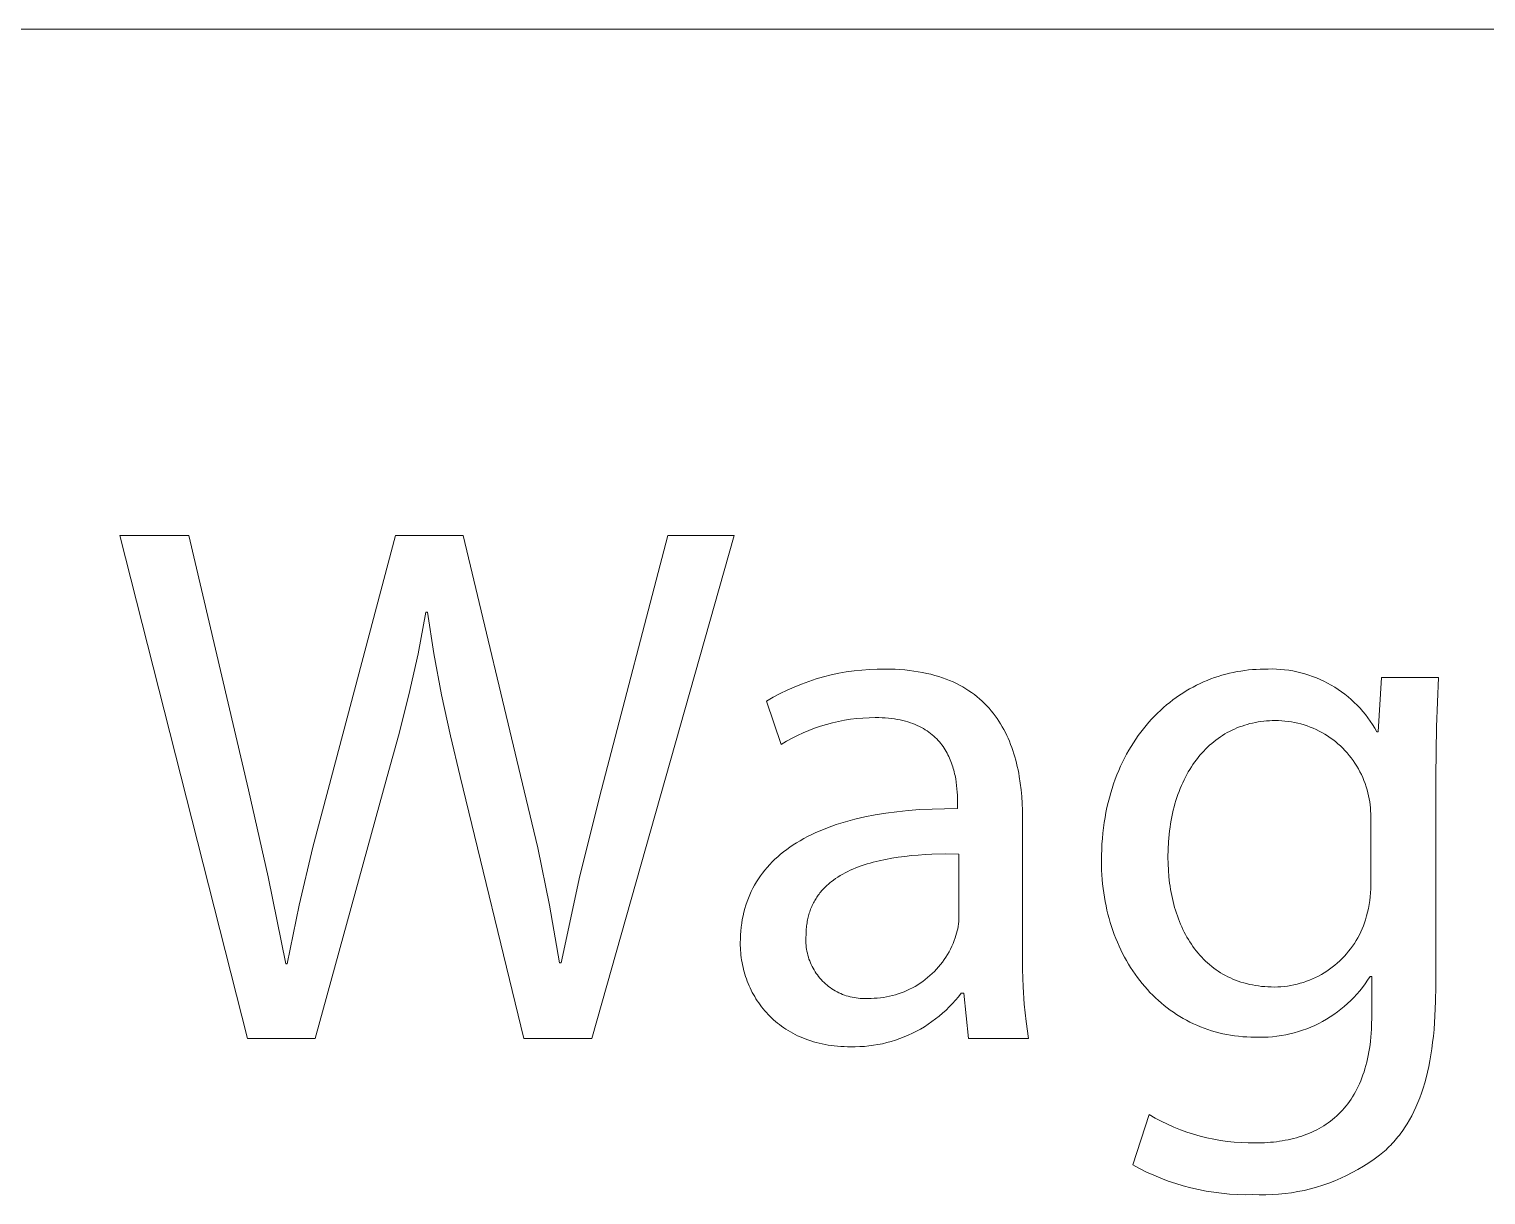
# Model space of a CAD drawing. Header units: millimetres. Extents: x 1287 to 5317, y -239 to 2577.
# Drawn here: x 4981.6 to 5060.4, y 35.8 to 98.8 of the extents above; entities that cross this region are included whole.
import ezdxf

# ---------------------------------------------------------------- set-up
doc = ezdxf.new("R2010")
doc.units = ezdxf.units.MM
doc.header["$MEASUREMENT"] = 0
doc.layers.add('Domyślny', color=7, linetype='Continuous', true_color=0x000000)

msp = doc.modelspace()

# ---------------------------------------------------------------- linework, layer by layer
at = {"layer": 'Domyślny', "color": 18, "lineweight": 15, "true_color": 0x000000}
for p, q in [((4961.241, 98.791), (5313.209, 98.791)), ((4993.429, 44.231), (4986.531, 71.421)), ((4986.531, 71.421), (4990.262, 71.421)), ((4990.262, 71.421), (4993.483, 57.678)), ((4997.791, 57.705), (5001.428, 71.421)), ((5001.428, 71.421), (5005.092, 71.421)), ((5005.092, 71.421), (5008.393, 57.625)), ((5019.747, 71.421), (5012.043, 44.231)), ((5012.567, 57.705), (5016.15, 71.421)), ((5016.15, 71.421), (5019.747, 71.421)), ((5003.078, 67.274), (5002.649, 65.034)), ((5003.159, 67.274), (5003.078, 67.274)), ((5003.51, 65.039), (5003.159, 67.274)), ((5002.649, 65.034), (5002.154, 62.808)), ((5003.922, 62.814), (5003.51, 65.039)), ((5024.575, 63.785), (5024.982, 63.888)), ((5024.982, 63.888), (5025.393, 63.976)), ((5025.393, 63.976), (5025.806, 64.05)), ((5025.806, 64.05), (5026.222, 64.11)), ((5026.222, 64.11), (5026.639, 64.155)), ((5026.639, 64.155), (5027.058, 64.186)), ((5027.058, 64.186), (5027.477, 64.202)), ((5027.477, 64.202), (5027.897, 64.203)), ((5027.897, 64.203), (5028.174, 64.201)), ((5028.174, 64.201), (5028.444, 64.192)), ((5028.444, 64.192), (5028.708, 64.177)), ((5028.708, 64.177), (5028.965, 64.157)), ((5028.965, 64.157), (5029.216, 64.131)), ((5029.216, 64.131), (5029.46, 64.1)), ((5029.46, 64.1), (5029.699, 64.063)), ((5029.699, 64.063), (5029.931, 64.021)), ((5029.931, 64.021), (5030.158, 63.974)), ((5030.158, 63.974), (5030.378, 63.922)), ((5030.378, 63.922), (5030.592, 63.864)), ((5030.592, 63.864), (5030.801, 63.802)), ((5030.801, 63.802), (5031.004, 63.735)), ((5045.716, 63.743), (5045.916, 63.81)), ((5045.916, 63.81), (5046.117, 63.872)), ((5046.117, 63.872), (5046.319, 63.929)), ((5046.319, 63.929), (5046.523, 63.98)), ((5046.523, 63.98), (5046.727, 64.026)), ((5046.727, 64.026), (5046.933, 64.066)), ((5046.933, 64.066), (5047.139, 64.101)), ((5047.139, 64.101), (5047.346, 64.131)), ((5047.346, 64.131), (5047.554, 64.156)), ((5047.554, 64.156), (5047.763, 64.175)), ((5047.763, 64.175), (5047.972, 64.189)), ((5047.972, 64.189), (5048.182, 64.197)), ((5048.182, 64.197), (5048.392, 64.199)), ((5048.392, 64.199), (5048.614, 64.209)), ((5048.614, 64.209), (5048.837, 64.21)), ((5048.837, 64.21), (5049.06, 64.204)), ((5049.06, 64.204), (5049.282, 64.191)), ((5049.282, 64.191), (5049.504, 64.169)), ((5049.504, 64.169), (5049.725, 64.141)), ((5049.725, 64.141), (5049.945, 64.104)), ((5049.945, 64.104), (5050.163, 64.06)), ((5050.163, 64.06), (5050.38, 64.009)), ((5050.38, 64.009), (5050.595, 63.95)), ((5050.595, 63.95), (5050.808, 63.884)), ((5050.808, 63.884), (5051.019, 63.811)), ((5051.019, 63.811), (5051.226, 63.73)), ((5022.229, 62.88), (5022.606, 63.064)), ((5022.606, 63.064), (5022.99, 63.236)), ((5022.99, 63.236), (5023.379, 63.394)), ((5023.379, 63.394), (5023.773, 63.538)), ((5023.773, 63.538), (5024.172, 63.669)), ((5024.172, 63.669), (5024.575, 63.785)), ((5031.004, 63.735), (5031.201, 63.664)), ((5031.201, 63.664), (5031.392, 63.587)), ((5031.392, 63.587), (5031.578, 63.507)), ((5031.578, 63.507), (5031.759, 63.421)), ((5031.759, 63.421), (5031.934, 63.332)), ((5031.934, 63.332), (5032.104, 63.238)), ((5032.104, 63.238), (5032.268, 63.14)), ((5032.268, 63.14), (5032.427, 63.038)), ((5032.427, 63.038), (5032.581, 62.933)), ((5043.999, 62.908), (5044.182, 63.021)), ((5044.182, 63.021), (5044.367, 63.129)), ((5044.367, 63.129), (5044.554, 63.232)), ((5044.554, 63.232), (5044.743, 63.33)), ((5044.743, 63.33), (5044.934, 63.423)), ((5044.934, 63.423), (5045.127, 63.511)), ((5045.127, 63.511), (5045.322, 63.594)), ((5045.322, 63.594), (5045.518, 63.671)), ((5045.518, 63.671), (5045.716, 63.743)), ((5051.226, 63.73), (5051.431, 63.642)), ((5051.431, 63.642), (5051.633, 63.548)), ((5051.633, 63.548), (5051.831, 63.447)), ((5051.831, 63.447), (5052.026, 63.338)), ((5052.026, 63.338), (5052.217, 63.224)), ((5052.217, 63.224), (5052.404, 63.102)), ((5052.404, 63.102), (5052.587, 62.975)), ((5054.565, 60.817), (5054.74, 63.757)), ((5054.74, 63.757), (5057.826, 63.757)), ((5057.826, 63.757), (5057.717, 61.08)), ((5002.154, 62.808), (5001.595, 60.597)), ((5004.396, 60.602), (5003.922, 62.814)), ((5021.496, 62.472), (5021.859, 62.682)), ((5022.287, 60.137), (5021.496, 62.472)), ((5021.859, 62.682), (5022.229, 62.88)), ((5032.581, 62.933), (5032.73, 62.823)), ((5032.73, 62.823), (5032.874, 62.709)), ((5032.874, 62.709), (5033.013, 62.592)), ((5033.013, 62.592), (5033.147, 62.472)), ((5033.147, 62.472), (5033.277, 62.348)), ((5033.277, 62.348), (5033.401, 62.22)), ((5042.955, 62.122), (5043.122, 62.266)), ((5043.122, 62.266), (5043.292, 62.404)), ((5043.292, 62.404), (5043.465, 62.537)), ((5043.465, 62.537), (5043.641, 62.666)), ((5043.641, 62.666), (5043.818, 62.789)), ((5043.818, 62.789), (5043.999, 62.908)), ((5052.587, 62.975), (5052.765, 62.841)), ((5052.765, 62.841), (5052.939, 62.701)), ((5052.939, 62.701), (5053.107, 62.556)), ((5053.107, 62.556), (5053.271, 62.404)), ((5053.271, 62.404), (5053.429, 62.247)), ((5053.429, 62.247), (5053.582, 62.085)), ((5026.039, 61.49), (5025.709, 61.437)), ((5026.372, 61.531), (5026.039, 61.49)), ((5026.705, 61.561), (5026.372, 61.531)), ((5027.039, 61.579), (5026.705, 61.561)), ((5027.374, 61.586), (5027.039, 61.579)), ((5027.559, 61.584), (5027.374, 61.586)), ((5027.738, 61.578), (5027.559, 61.584)), ((5027.913, 61.568), (5027.738, 61.578)), ((5028.083, 61.553), (5027.913, 61.568)), ((5028.247, 61.535), (5028.083, 61.553)), ((5028.407, 61.513), (5028.247, 61.535)), ((5028.562, 61.487), (5028.407, 61.513)), ((5028.713, 61.458), (5028.562, 61.487)), ((5028.859, 61.425), (5028.713, 61.458)), ((5033.401, 62.22), (5033.521, 62.09)), ((5033.521, 62.09), (5033.637, 61.956)), ((5033.637, 61.956), (5033.748, 61.819)), ((5033.748, 61.819), (5033.854, 61.679)), ((5033.854, 61.679), (5033.956, 61.536)), ((5033.956, 61.536), (5034.054, 61.39)), ((5042.164, 61.333), (5042.316, 61.5)), ((5042.316, 61.5), (5042.471, 61.663)), ((5042.471, 61.663), (5042.629, 61.821)), ((5042.629, 61.821), (5042.79, 61.974)), ((5042.79, 61.974), (5042.955, 62.122)), ((5053.582, 62.085), (5053.729, 61.918)), ((5053.729, 61.918), (5053.871, 61.746)), ((5053.871, 61.746), (5054.006, 61.569)), ((5054.006, 61.569), (5054.135, 61.387)), ((5023.472, 60.758), (5023.168, 60.618)), ((5023.781, 60.887), (5023.472, 60.758)), ((5024.094, 61.006), (5023.781, 60.887)), ((5024.411, 61.114), (5024.094, 61.006)), ((5024.731, 61.212), (5024.411, 61.114)), ((5025.054, 61.298), (5024.731, 61.212)), ((5025.38, 61.373), (5025.054, 61.298)), ((5025.709, 61.437), (5025.38, 61.373)), ((5029, 61.389), (5028.859, 61.425)), ((5029.137, 61.35), (5029, 61.389)), ((5029.269, 61.307), (5029.137, 61.35)), ((5029.397, 61.261), (5029.269, 61.307)), ((5029.52, 61.213), (5029.397, 61.261)), ((5029.64, 61.161), (5029.52, 61.213)), ((5029.755, 61.106), (5029.64, 61.161)), ((5029.866, 61.049), (5029.755, 61.106)), ((5029.973, 60.989), (5029.866, 61.049)), ((5030.077, 60.927), (5029.973, 60.989)), ((5030.176, 60.862), (5030.077, 60.927)), ((5030.272, 60.795), (5030.176, 60.862)), ((5030.364, 60.726), (5030.272, 60.795)), ((5030.452, 60.654), (5030.364, 60.726)), ((5030.537, 60.581), (5030.452, 60.654)), ((5034.054, 61.39), (5034.148, 61.242)), ((5034.148, 61.242), (5034.237, 61.091)), ((5034.237, 61.091), (5034.322, 60.938)), ((5034.322, 60.938), (5034.404, 60.782)), ((5034.404, 60.782), (5034.481, 60.624)), ((5041.591, 60.614), (5041.729, 60.801)), ((5041.729, 60.801), (5041.87, 60.983)), ((5041.87, 60.983), (5042.015, 61.16)), ((5042.015, 61.16), (5042.164, 61.333)), ((5046.277, 60.697), (5046.152, 60.62)), ((5046.404, 60.77), (5046.277, 60.697)), ((5046.532, 60.839), (5046.404, 60.77)), ((5046.663, 60.904), (5046.532, 60.839)), ((5046.796, 60.966), (5046.663, 60.904)), ((5046.93, 61.024), (5046.796, 60.966)), ((5047.066, 61.078), (5046.93, 61.024)), ((5047.205, 61.128), (5047.066, 61.078)), ((5047.345, 61.174), (5047.205, 61.128)), ((5047.487, 61.217), (5047.345, 61.174)), ((5047.63, 61.255), (5047.487, 61.217)), ((5047.776, 61.29), (5047.63, 61.255)), ((5047.922, 61.32), (5047.776, 61.29)), ((5048.071, 61.347), (5047.922, 61.32)), ((5048.221, 61.37), (5048.071, 61.347)), ((5048.373, 61.388), (5048.221, 61.37)), ((5048.527, 61.403), (5048.373, 61.388)), ((5048.681, 61.413), (5048.527, 61.403)), ((5048.838, 61.419), (5048.681, 61.413)), ((5048.996, 61.421), (5048.838, 61.419)), ((5049.172, 61.42), (5048.996, 61.421)), ((5049.347, 61.412), (5049.172, 61.42)), ((5049.523, 61.398), (5049.347, 61.412)), ((5049.698, 61.379), (5049.523, 61.398)), ((5049.872, 61.353), (5049.698, 61.379)), ((5050.045, 61.321), (5049.872, 61.353)), ((5050.216, 61.283), (5050.045, 61.321)), ((5050.387, 61.24), (5050.216, 61.283)), ((5050.556, 61.19), (5050.387, 61.24)), ((5050.723, 61.135), (5050.556, 61.19)), ((5050.888, 61.074), (5050.723, 61.135)), ((5051.051, 61.008), (5050.888, 61.074)), ((5051.211, 60.936), (5051.051, 61.008)), ((5051.369, 60.858), (5051.211, 60.936)), ((5051.524, 60.775), (5051.369, 60.858)), ((5051.676, 60.687), (5051.524, 60.775)), ((5051.825, 60.593), (5051.676, 60.687)), ((5054.135, 61.387), (5054.258, 61.201)), ((5054.258, 61.201), (5054.375, 61.011)), ((5054.375, 61.011), (5054.485, 60.817)), ((5054.485, 60.817), (5054.565, 60.817)), ((5057.717, 61.08), (5057.679, 58.402)), ((5001.595, 60.597), (5000.971, 58.403)), ((5004.93, 58.403), (5004.396, 60.602)), ((5022.575, 60.307), (5022.287, 60.137)), ((5022.869, 60.468), (5022.575, 60.307)), ((5023.168, 60.618), (5022.869, 60.468)), ((5030.618, 60.505), (5030.537, 60.581)), ((5030.696, 60.428), (5030.618, 60.505)), ((5030.77, 60.349), (5030.696, 60.428)), ((5030.841, 60.268), (5030.77, 60.349)), ((5030.909, 60.186), (5030.841, 60.268)), ((5030.974, 60.102), (5030.909, 60.186)), ((5031.036, 60.017), (5030.974, 60.102)), ((5031.095, 59.931), (5031.036, 60.017)), ((5031.15, 59.843), (5031.095, 59.931)), ((5034.481, 60.624), (5034.554, 60.464)), ((5034.554, 60.464), (5034.624, 60.301)), ((5034.624, 60.301), (5034.69, 60.137)), ((5034.69, 60.137), (5034.752, 59.971)), ((5034.752, 59.971), (5034.811, 59.802)), ((5041.079, 59.819), (5041.201, 60.025)), ((5041.201, 60.025), (5041.327, 60.226)), ((5041.327, 60.226), (5041.457, 60.422)), ((5041.457, 60.422), (5041.591, 60.614)), ((5045.233, 59.88), (5045.128, 59.772)), ((5045.34, 59.985), (5045.233, 59.88)), ((5045.449, 60.086), (5045.34, 59.985)), ((5045.561, 60.184), (5045.449, 60.086)), ((5045.675, 60.278), (5045.561, 60.184)), ((5045.791, 60.369), (5045.675, 60.278)), ((5045.909, 60.457), (5045.791, 60.369)), ((5046.03, 60.54), (5045.909, 60.457)), ((5046.152, 60.62), (5046.03, 60.54)), ((5051.971, 60.495), (5051.825, 60.593)), ((5052.113, 60.391), (5051.971, 60.495)), ((5052.252, 60.283), (5052.113, 60.391)), ((5052.387, 60.17), (5052.252, 60.283)), ((5052.518, 60.052), (5052.387, 60.17)), ((5052.644, 59.93), (5052.518, 60.052)), ((5052.767, 59.804), (5052.644, 59.93)), ((5031.203, 59.755), (5031.15, 59.843)), ((5031.253, 59.665), (5031.203, 59.755)), ((5031.301, 59.574), (5031.253, 59.665)), ((5031.346, 59.483), (5031.301, 59.574)), ((5031.388, 59.391), (5031.346, 59.483)), ((5031.428, 59.299), (5031.388, 59.391)), ((5031.465, 59.206), (5031.428, 59.299)), ((5031.5, 59.112), (5031.465, 59.206)), ((5031.532, 59.019), (5031.5, 59.112)), ((5034.811, 59.802), (5034.866, 59.633)), ((5034.866, 59.633), (5034.917, 59.461)), ((5034.917, 59.461), (5034.965, 59.288)), ((5034.965, 59.288), (5035.01, 59.114)), ((5035.01, 59.114), (5035.052, 58.938)), ((5040.632, 58.949), (5040.737, 59.174)), ((5040.737, 59.174), (5040.847, 59.393)), ((5040.847, 59.393), (5040.96, 59.608)), ((5040.96, 59.608), (5041.079, 59.819)), ((5044.641, 59.18), (5044.551, 59.052)), ((5044.734, 59.305), (5044.641, 59.18)), ((5044.829, 59.427), (5044.734, 59.305)), ((5044.926, 59.545), (5044.829, 59.427)), ((5045.026, 59.66), (5044.926, 59.545)), ((5045.128, 59.772), (5045.026, 59.66)), ((5052.885, 59.674), (5052.767, 59.804)), ((5052.998, 59.539), (5052.885, 59.674)), ((5053.107, 59.401), (5052.998, 59.539)), ((5053.211, 59.259), (5053.107, 59.401)), ((5053.31, 59.113), (5053.211, 59.259)), ((5053.404, 58.965), (5053.31, 59.113)), ((5000.971, 58.403), (4997.093, 44.231)), ((5008.366, 44.231), (5004.93, 58.403)), ((5031.563, 58.925), (5031.532, 59.019)), ((5031.591, 58.831), (5031.563, 58.925)), ((5031.617, 58.737), (5031.591, 58.831)), ((5031.642, 58.643), (5031.617, 58.737)), ((5031.664, 58.549), (5031.642, 58.643)), ((5031.684, 58.455), (5031.664, 58.549)), ((5031.72, 58.27), (5031.684, 58.455)), ((5035.052, 58.938), (5035.09, 58.761)), ((5035.09, 58.761), (5035.126, 58.582)), ((5035.126, 58.582), (5035.158, 58.403)), ((5035.158, 58.403), (5035.213, 58.042)), ((5040.344, 58.249), (5040.436, 58.487)), ((5040.436, 58.487), (5040.532, 58.72)), ((5040.532, 58.72), (5040.632, 58.949)), ((5044.141, 58.363), (5044.067, 58.216)), ((5044.217, 58.507), (5044.141, 58.363)), ((5044.297, 58.648), (5044.217, 58.507)), ((5044.379, 58.786), (5044.297, 58.648)), ((5044.464, 58.921), (5044.379, 58.786)), ((5044.551, 59.052), (5044.464, 58.921)), ((5053.493, 58.813), (5053.404, 58.965)), ((5053.576, 58.658), (5053.493, 58.813)), ((5053.654, 58.5), (5053.576, 58.658)), ((5053.727, 58.34), (5053.654, 58.5)), ((5053.794, 58.177), (5053.727, 58.34)), ((5057.679, 58.402), (5057.679, 47.061)), ((4993.483, 57.678), (4994.536, 52.984)), ((4996.959, 54.583), (4997.791, 57.705)), ((5008.393, 57.625), (5009.125, 54.545)), ((5011.404, 53.032), (5012.567, 57.705)), ((5031.749, 58.086), (5031.72, 58.27)), ((5031.772, 57.906), (5031.749, 58.086)), ((5031.789, 57.729), (5031.772, 57.906)), ((5031.802, 57.558), (5031.789, 57.729)), ((5031.81, 57.391), (5031.802, 57.558)), ((5035.213, 58.042), (5035.258, 57.677)), ((5035.258, 57.677), (5035.291, 57.311)), ((5040.028, 57.252), (5040.1, 57.508)), ((5040.1, 57.508), (5040.176, 57.759)), ((5040.176, 57.759), (5040.258, 58.006)), ((5040.258, 58.006), (5040.344, 58.249)), ((5043.799, 57.597), (5043.739, 57.435)), ((5043.861, 57.756), (5043.799, 57.597)), ((5043.927, 57.912), (5043.861, 57.756)), ((5043.995, 58.066), (5043.927, 57.912)), ((5044.067, 58.216), (5043.995, 58.066)), ((5053.856, 58.013), (5053.794, 58.177)), ((5053.911, 57.846), (5053.856, 58.013)), ((5053.961, 57.677), (5053.911, 57.846)), ((5054.004, 57.519), (5053.961, 57.677)), ((5054.043, 57.359), (5054.004, 57.519)), ((5031.815, 57.231), (5031.81, 57.391)), ((5031.816, 57.077), (5031.815, 57.231)), ((5031.816, 56.661), (5031.816, 57.077)), ((5035.291, 57.311), (5035.314, 56.943)), ((5035.314, 56.943), (5035.328, 56.574)), ((5039.845, 56.457), (5039.901, 56.726)), ((5039.901, 56.726), (5039.962, 56.991)), ((5039.962, 56.991), (5040.028, 57.252)), ((5043.53, 56.757), (5043.485, 56.58)), ((5043.577, 56.931), (5043.53, 56.757)), ((5043.628, 57.101), (5043.577, 56.931)), ((5043.682, 57.269), (5043.628, 57.101)), ((5043.739, 57.435), (5043.682, 57.269)), ((5054.076, 57.198), (5054.043, 57.359)), ((5054.104, 57.036), (5054.076, 57.198)), ((5054.126, 56.873), (5054.104, 57.036)), ((5054.144, 56.71), (5054.126, 56.873)), ((5025.507, 55.875), (5025.756, 55.95)), ((5025.756, 55.95), (5026.01, 56.021)), ((5026.01, 56.021), (5026.27, 56.088)), ((5026.27, 56.088), (5026.805, 56.212)), ((5026.805, 56.212), (5027.36, 56.321)), ((5027.36, 56.321), (5027.936, 56.415)), ((5027.936, 56.415), (5028.533, 56.494)), ((5028.533, 56.494), (5029.15, 56.558)), ((5029.15, 56.558), (5029.787, 56.607)), ((5029.787, 56.607), (5030.443, 56.64)), ((5030.443, 56.64), (5031.12, 56.658)), ((5031.12, 56.658), (5031.816, 56.661)), ((5035.328, 56.574), (5035.332, 56.205)), ((5035.332, 56.205), (5035.332, 48.917)), ((5039.75, 55.906), (5039.795, 56.184)), ((5039.795, 56.184), (5039.845, 56.457)), ((5043.369, 56.034), (5043.337, 55.846)), ((5043.405, 56.219), (5043.369, 56.034)), ((5043.443, 56.401), (5043.405, 56.219)), ((5043.485, 56.58), (5043.443, 56.401)), ((5054.156, 56.546), (5054.144, 56.71)), ((5054.164, 56.382), (5054.156, 56.546)), ((5054.163, 56.053), (5054.166, 56.217)), ((5054.163, 52.537), (5054.163, 56.053)), ((5054.166, 56.217), (5054.164, 56.382)), ((5023.506, 55.042), (5023.707, 55.148)), ((5023.707, 55.148), (5023.913, 55.252)), ((5023.913, 55.252), (5024.125, 55.352)), ((5024.125, 55.352), (5024.342, 55.448)), ((5024.342, 55.448), (5024.564, 55.54)), ((5024.564, 55.54), (5024.792, 55.629)), ((5024.792, 55.629), (5025.025, 55.715)), ((5025.025, 55.715), (5025.263, 55.797)), ((5025.263, 55.797), (5025.507, 55.875)), ((5039.651, 55.045), (5039.678, 55.336)), ((5039.678, 55.336), (5039.711, 55.623)), ((5039.711, 55.623), (5039.75, 55.906)), ((5043.26, 55.267), (5043.241, 55.069)), ((5043.283, 55.463), (5043.26, 55.267)), ((5043.308, 55.656), (5043.283, 55.463)), ((5043.337, 55.846), (5043.308, 55.656)), ((4996.221, 51.437), (4996.959, 54.583)), ((5009.125, 54.545), (5009.76, 51.444)), ((5022.417, 54.327), (5022.585, 54.455)), ((5022.585, 54.455), (5022.758, 54.579)), ((5022.758, 54.579), (5022.937, 54.7)), ((5022.937, 54.7), (5023.121, 54.817)), ((5023.121, 54.817), (5023.311, 54.931)), ((5023.311, 54.931), (5023.506, 55.042)), ((5039.604, 54.147), (5039.614, 54.451)), ((5039.614, 54.451), (5039.629, 54.75)), ((5039.629, 54.75), (5039.651, 55.045)), ((5043.205, 54.459), (5043.198, 54.04)), ((5043.226, 54.868), (5043.205, 54.459)), ((5043.241, 55.069), (5043.226, 54.868)), ((5021.53, 53.489), (5021.664, 53.637)), ((5021.664, 53.637), (5021.803, 53.782)), ((5021.803, 53.782), (5021.948, 53.924)), ((5021.948, 53.924), (5022.099, 54.062)), ((5022.099, 54.062), (5022.255, 54.196)), ((5022.255, 54.196), (5022.417, 54.327)), ((5026.616, 53.569), (5026.463, 53.513)), ((5026.771, 53.622), (5026.616, 53.569)), ((5026.929, 53.672), (5026.771, 53.622)), ((5027.089, 53.719), (5026.929, 53.672)), ((5027.251, 53.764), (5027.089, 53.719)), ((5027.582, 53.846), (5027.251, 53.764)), ((5027.921, 53.919), (5027.582, 53.846)), ((5028.266, 53.983), (5027.921, 53.919)), ((5028.618, 54.037), (5028.266, 53.983)), ((5028.974, 54.084), (5028.618, 54.037)), ((5029.335, 54.122), (5028.974, 54.084)), ((5029.698, 54.153), (5029.335, 54.122)), ((5030.064, 54.177), (5029.698, 54.153)), ((5030.432, 54.194), (5030.064, 54.177)), ((5031.167, 54.211), (5030.432, 54.194)), ((5031.896, 54.205), (5031.167, 54.211)), ((5031.896, 50.81), (5031.896, 54.205)), ((5039.601, 53.839), (5039.604, 54.147)), ((5039.604, 53.586), (5039.601, 53.839)), ((5039.611, 53.336), (5039.604, 53.586)), ((5043.198, 54.04), (5043.204, 53.682)), ((5043.204, 53.682), (5043.22, 53.329)), ((4994.536, 52.984), (4995.496, 48.271)), ((5010.393, 48.324), (5011.404, 53.032)), ((5020.948, 52.698), (5021.053, 52.863)), ((5021.053, 52.863), (5021.164, 53.024)), ((5021.164, 53.024), (5021.28, 53.183)), ((5021.28, 53.183), (5021.402, 53.338)), ((5021.402, 53.338), (5021.53, 53.489)), ((5025.106, 52.798), (5024.989, 52.709)), ((5025.226, 52.884), (5025.106, 52.798)), ((5025.35, 52.966), (5025.226, 52.884)), ((5025.478, 53.045), (5025.35, 52.966)), ((5025.609, 53.121), (5025.478, 53.045)), ((5025.744, 53.194), (5025.609, 53.121)), ((5025.881, 53.264), (5025.744, 53.194)), ((5026.022, 53.33), (5025.881, 53.264)), ((5026.166, 53.394), (5026.022, 53.33)), ((5026.314, 53.455), (5026.166, 53.394)), ((5026.463, 53.513), (5026.314, 53.455)), ((5039.624, 53.087), (5039.611, 53.336)), ((5039.641, 52.84), (5039.624, 53.087)), ((5039.664, 52.596), (5039.641, 52.84)), ((5043.22, 53.329), (5043.249, 52.98)), ((5043.249, 52.98), (5043.288, 52.636)), ((5020.511, 51.824), (5020.587, 52.006)), ((5020.587, 52.006), (5020.668, 52.184)), ((5020.668, 52.184), (5020.756, 52.358)), ((5020.756, 52.358), (5020.849, 52.53)), ((5020.849, 52.53), (5020.948, 52.698)), ((5024.291, 51.991), (5024.25, 51.933)), ((5024.334, 52.048), (5024.291, 51.991)), ((5024.378, 52.105), (5024.334, 52.048)), ((5024.423, 52.16), (5024.378, 52.105)), ((5024.469, 52.214), (5024.423, 52.16)), ((5024.516, 52.268), (5024.469, 52.214)), ((5024.564, 52.32), (5024.516, 52.268)), ((5024.614, 52.372), (5024.564, 52.32)), ((5024.664, 52.423), (5024.614, 52.372)), ((5024.716, 52.473), (5024.664, 52.423)), ((5024.768, 52.522), (5024.716, 52.473)), ((5024.822, 52.57), (5024.768, 52.522)), ((5024.877, 52.617), (5024.822, 52.57)), ((5024.932, 52.664), (5024.877, 52.617)), ((5024.989, 52.709), (5024.932, 52.664)), ((5039.691, 52.354), (5039.664, 52.596)), ((5039.723, 52.114), (5039.691, 52.354)), ((5039.76, 51.877), (5039.723, 52.114)), ((5043.288, 52.636), (5043.312, 52.467)), ((5043.312, 52.467), (5043.339, 52.299)), ((5043.339, 52.299), (5043.368, 52.132)), ((5043.368, 52.132), (5043.4, 51.967)), ((5054.134, 51.902), (5054.151, 52.113)), ((5054.151, 52.113), (5054.161, 52.325)), ((5054.161, 52.325), (5054.163, 52.537)), ((4995.576, 48.271), (4996.221, 51.437)), ((5009.76, 51.444), (5010.299, 48.324)), ((5020.269, 51.067), (5020.32, 51.261)), ((5020.32, 51.261), (5020.378, 51.452)), ((5020.378, 51.452), (5020.442, 51.64)), ((5020.442, 51.64), (5020.511, 51.824)), ((5023.877, 51.232), (5023.851, 51.162)), ((5023.904, 51.3), (5023.877, 51.232)), ((5023.933, 51.368), (5023.904, 51.3)), ((5023.963, 51.435), (5023.933, 51.368)), ((5023.994, 51.5), (5023.963, 51.435)), ((5024.027, 51.565), (5023.994, 51.5)), ((5024.061, 51.629), (5024.027, 51.565)), ((5024.096, 51.692), (5024.061, 51.629)), ((5024.133, 51.754), (5024.096, 51.692)), ((5024.171, 51.814), (5024.133, 51.754)), ((5024.21, 51.874), (5024.171, 51.814)), ((5024.25, 51.933), (5024.21, 51.874)), ((5039.802, 51.641), (5039.76, 51.877)), ((5039.848, 51.409), (5039.802, 51.641)), ((5039.899, 51.179), (5039.848, 51.409)), ((5043.4, 51.967), (5043.435, 51.804)), ((5043.435, 51.804), (5043.473, 51.642)), ((5043.473, 51.642), (5043.514, 51.482)), ((5043.514, 51.482), (5043.558, 51.324)), ((5043.558, 51.324), (5043.604, 51.168)), ((5053.994, 51.066), (5054.04, 51.273)), ((5054.04, 51.273), (5054.079, 51.482)), ((5054.079, 51.482), (5054.11, 51.691)), ((5054.11, 51.691), (5054.134, 51.902)), ((5020.122, 50.259), (5020.15, 50.466)), ((5020.15, 50.466), (5020.183, 50.669)), ((5020.183, 50.669), (5020.223, 50.87)), ((5020.223, 50.87), (5020.269, 51.067)), ((5023.68, 50.488), (5023.668, 50.408)), ((5023.693, 50.567), (5023.68, 50.488)), ((5023.708, 50.645), (5023.693, 50.567)), ((5023.724, 50.722), (5023.708, 50.645)), ((5023.741, 50.798), (5023.724, 50.722)), ((5023.76, 50.873), (5023.741, 50.798)), ((5023.781, 50.947), (5023.76, 50.873)), ((5023.803, 51.02), (5023.781, 50.947)), ((5023.826, 51.091), (5023.803, 51.02)), ((5023.851, 51.162), (5023.826, 51.091)), ((5031.85, 50.301), (5031.869, 50.428)), ((5031.869, 50.428), (5031.882, 50.555)), ((5031.882, 50.555), (5031.892, 50.682)), ((5031.892, 50.682), (5031.896, 50.81)), ((5039.954, 50.951), (5039.899, 51.179)), ((5040.014, 50.726), (5039.954, 50.951)), ((5040.078, 50.504), (5040.014, 50.726)), ((5040.147, 50.285), (5040.078, 50.504)), ((5043.604, 51.168), (5043.653, 51.014)), ((5043.653, 51.014), (5043.705, 50.861)), ((5043.705, 50.861), (5043.76, 50.711)), ((5043.76, 50.711), (5043.818, 50.563)), ((5043.818, 50.563), (5043.878, 50.417)), ((5043.878, 50.417), (5043.942, 50.274)), ((5053.763, 50.324), (5053.825, 50.49)), ((5053.825, 50.49), (5053.881, 50.658)), ((5053.881, 50.658), (5053.941, 50.861)), ((5053.941, 50.861), (5053.994, 51.066)), ((5020.076, 49.62), (5020.085, 49.836)), ((5020.085, 49.836), (5020.101, 50.049)), ((5020.101, 50.049), (5020.122, 50.259)), ((5023.622, 49.708), (5023.619, 49.6)), ((5023.629, 49.817), (5023.622, 49.708)), ((5023.63, 49.904), (5023.629, 49.817)), ((5023.633, 49.991), (5023.63, 49.904)), ((5023.637, 50.077), (5023.633, 49.991)), ((5023.642, 50.161), (5023.637, 50.077)), ((5023.649, 50.245), (5023.642, 50.161)), ((5023.658, 50.327), (5023.649, 50.245)), ((5023.668, 50.408), (5023.658, 50.327)), ((5031.638, 49.527), (5031.695, 49.682)), ((5031.695, 49.682), (5031.735, 49.804)), ((5031.735, 49.804), (5031.77, 49.927)), ((5031.77, 49.927), (5031.801, 50.051)), ((5031.801, 50.051), (5031.828, 50.175)), ((5031.828, 50.175), (5031.85, 50.301)), ((5040.22, 50.068), (5040.147, 50.285)), ((5040.297, 49.855), (5040.22, 50.068)), ((5040.379, 49.644), (5040.297, 49.855)), ((5040.465, 49.437), (5040.379, 49.644)), ((5043.942, 50.274), (5044.008, 50.132)), ((5044.008, 50.132), (5044.076, 49.993)), ((5044.076, 49.993), (5044.148, 49.857)), ((5044.148, 49.857), (5044.223, 49.723)), ((5044.223, 49.723), (5044.3, 49.591)), ((5053.372, 49.532), (5053.461, 49.685)), ((5053.461, 49.685), (5053.545, 49.841)), ((5053.545, 49.841), (5053.623, 49.999)), ((5053.623, 49.999), (5053.696, 50.161)), ((5053.696, 50.161), (5053.763, 50.324)), ((5020.073, 49.401), (5020.076, 49.62)), ((5020.074, 49.269), (5020.073, 49.401)), ((5020.079, 49.137), (5020.074, 49.269)), ((5020.086, 49.005), (5020.079, 49.137)), ((5020.097, 48.873), (5020.086, 49.005)), ((5020.11, 48.742), (5020.097, 48.873)), ((5023.619, 49.6), (5023.619, 49.491)), ((5023.619, 49.491), (5023.623, 49.383)), ((5023.623, 49.383), (5023.631, 49.274)), ((5023.631, 49.274), (5023.642, 49.166)), ((5023.642, 49.166), (5023.658, 49.059)), ((5023.658, 49.059), (5023.676, 48.952)), ((5023.676, 48.952), (5023.699, 48.846)), ((5023.699, 48.846), (5023.725, 48.74)), ((5031.276, 48.782), (5031.358, 48.926)), ((5031.358, 48.926), (5031.436, 49.073)), ((5031.436, 49.073), (5031.509, 49.222)), ((5031.509, 49.222), (5031.576, 49.373)), ((5031.576, 49.373), (5031.638, 49.527)), ((5035.332, 48.917), (5035.332, 47.977)), ((5040.555, 49.232), (5040.465, 49.437)), ((5040.649, 49.031), (5040.555, 49.232)), ((5040.747, 48.833), (5040.649, 49.031)), ((5044.3, 49.591), (5044.38, 49.462)), ((5044.38, 49.462), (5044.463, 49.336)), ((5044.463, 49.336), (5044.549, 49.212)), ((5044.549, 49.212), (5044.637, 49.091)), ((5044.637, 49.091), (5044.729, 48.973)), ((5044.729, 48.973), (5044.823, 48.858)), ((5044.823, 48.858), (5044.92, 48.746)), ((5052.853, 48.817), (5052.967, 48.953)), ((5052.967, 48.953), (5053.075, 49.092)), ((5053.075, 49.092), (5053.179, 49.235)), ((5053.179, 49.235), (5053.278, 49.382)), ((5053.278, 49.382), (5053.372, 49.532)), ((4995.496, 48.271), (4995.576, 48.271)), ((5010.299, 48.324), (5010.393, 48.324)), ((5020.126, 48.611), (5020.11, 48.742)), ((5020.146, 48.48), (5020.126, 48.611)), ((5020.168, 48.35), (5020.146, 48.48)), ((5020.193, 48.221), (5020.168, 48.35)), ((5020.221, 48.092), (5020.193, 48.221)), ((5020.252, 47.964), (5020.221, 48.092)), ((5023.725, 48.74), (5023.755, 48.636)), ((5023.755, 48.636), (5023.788, 48.533)), ((5023.788, 48.533), (5023.825, 48.431)), ((5023.825, 48.431), (5023.866, 48.33)), ((5023.866, 48.33), (5023.91, 48.23)), ((5023.91, 48.23), (5023.957, 48.133)), ((5023.957, 48.133), (5024.008, 48.037)), ((5030.683, 47.986), (5030.793, 48.11)), ((5030.793, 48.11), (5030.899, 48.238)), ((5030.899, 48.238), (5031, 48.369)), ((5031, 48.369), (5031.097, 48.503)), ((5031.097, 48.503), (5031.189, 48.641)), ((5031.189, 48.641), (5031.276, 48.782)), ((5040.85, 48.638), (5040.747, 48.833)), ((5040.956, 48.447), (5040.85, 48.638)), ((5041.066, 48.259), (5040.956, 48.447)), ((5041.18, 48.075), (5041.066, 48.259)), ((5041.298, 47.894), (5041.18, 48.075)), ((5044.92, 48.746), (5045.02, 48.636)), ((5045.02, 48.636), (5045.122, 48.53)), ((5045.122, 48.53), (5045.228, 48.427)), ((5045.228, 48.427), (5045.336, 48.327)), ((5045.336, 48.327), (5045.447, 48.23)), ((5045.447, 48.23), (5045.561, 48.136)), ((5045.561, 48.136), (5045.677, 48.046)), ((5051.939, 47.985), (5052.081, 48.09)), ((5052.081, 48.09), (5052.22, 48.2)), ((5052.22, 48.2), (5052.355, 48.315)), ((5052.355, 48.315), (5052.486, 48.434)), ((5052.486, 48.434), (5052.613, 48.557)), ((5052.613, 48.557), (5052.735, 48.685)), ((5052.735, 48.685), (5052.853, 48.817)), ((5020.286, 47.836), (5020.252, 47.964)), ((5020.323, 47.71), (5020.286, 47.836)), ((5020.363, 47.584), (5020.323, 47.71)), ((5020.406, 47.459), (5020.363, 47.584)), ((5020.451, 47.335), (5020.406, 47.459)), ((5020.5, 47.212), (5020.451, 47.335)), ((5024.008, 48.037), (5024.061, 47.942)), ((5024.061, 47.942), (5024.118, 47.85)), ((5024.118, 47.85), (5024.179, 47.76)), ((5024.179, 47.76), (5024.242, 47.672)), ((5024.242, 47.672), (5024.308, 47.586)), ((5024.308, 47.586), (5024.378, 47.502)), ((5024.378, 47.502), (5024.45, 47.421)), ((5024.45, 47.421), (5024.524, 47.342)), ((5024.524, 47.342), (5024.602, 47.266)), ((5024.602, 47.266), (5024.682, 47.193)), ((5029.805, 47.231), (5029.941, 47.326)), ((5029.941, 47.326), (5030.074, 47.425)), ((5030.074, 47.425), (5030.203, 47.529)), ((5030.203, 47.529), (5030.329, 47.637)), ((5030.329, 47.637), (5030.451, 47.749)), ((5030.451, 47.749), (5030.569, 47.865)), ((5030.569, 47.865), (5030.683, 47.986)), ((5035.332, 47.977), (5035.365, 47.038)), ((5041.42, 47.717), (5041.298, 47.894)), ((5041.545, 47.544), (5041.42, 47.717)), ((5041.674, 47.374), (5041.545, 47.544)), ((5041.807, 47.208), (5041.674, 47.374)), ((5045.677, 48.046), (5045.797, 47.959)), ((5045.797, 47.959), (5045.919, 47.876)), ((5045.919, 47.876), (5046.044, 47.796)), ((5046.044, 47.796), (5046.172, 47.72)), ((5046.172, 47.72), (5046.303, 47.647)), ((5046.303, 47.647), (5046.436, 47.578)), ((5046.436, 47.578), (5046.573, 47.513)), ((5046.573, 47.513), (5046.712, 47.451)), ((5046.712, 47.451), (5046.854, 47.394)), ((5046.854, 47.394), (5046.999, 47.34)), ((5046.999, 47.34), (5047.146, 47.29)), ((5047.146, 47.29), (5047.297, 47.244)), ((5050.352, 47.221), (5050.522, 47.273)), ((5050.522, 47.273), (5050.689, 47.33)), ((5050.689, 47.33), (5050.854, 47.393)), ((5050.854, 47.393), (5051.018, 47.461)), ((5051.018, 47.461), (5051.178, 47.535)), ((5051.178, 47.535), (5051.336, 47.615)), ((5051.336, 47.615), (5051.492, 47.7)), ((5051.492, 47.7), (5051.644, 47.79)), ((5051.644, 47.79), (5051.793, 47.885)), ((5051.793, 47.885), (5051.939, 47.985)), ((5053.993, 47.386), (5053.857, 47.191)), ((5054.122, 47.585), (5053.993, 47.386)), ((5054.216, 47.585), (5054.122, 47.585)), ((5054.216, 45.411), (5054.216, 47.585)), ((5020.551, 47.09), (5020.5, 47.212)), ((5020.606, 46.97), (5020.551, 47.09)), ((5020.663, 46.851), (5020.606, 46.97)), ((5020.724, 46.733), (5020.663, 46.851)), ((5020.787, 46.616), (5020.724, 46.733)), ((5020.853, 46.501), (5020.787, 46.616)), ((5020.922, 46.387), (5020.853, 46.501)), ((5024.682, 47.193), (5024.765, 47.122)), ((5024.765, 47.122), (5024.849, 47.054)), ((5024.849, 47.054), (5024.937, 46.99)), ((5024.937, 46.99), (5025.026, 46.928)), ((5025.026, 46.928), (5025.117, 46.869)), ((5025.117, 46.869), (5025.211, 46.814)), ((5025.211, 46.814), (5025.306, 46.762)), ((5025.306, 46.762), (5025.403, 46.713)), ((5025.403, 46.713), (5025.502, 46.668)), ((5025.502, 46.668), (5025.602, 46.626)), ((5025.602, 46.626), (5025.703, 46.587)), ((5025.703, 46.587), (5025.806, 46.552)), ((5025.806, 46.552), (5025.91, 46.521)), ((5025.91, 46.521), (5026.015, 46.493)), ((5026.015, 46.493), (5026.121, 46.469)), ((5027.811, 46.46), (5027.974, 46.487)), ((5027.974, 46.487), (5028.137, 46.52)), ((5028.137, 46.52), (5028.298, 46.558)), ((5028.298, 46.558), (5028.458, 46.602)), ((5028.458, 46.602), (5028.616, 46.651)), ((5028.616, 46.651), (5028.773, 46.706)), ((5028.773, 46.706), (5028.928, 46.765)), ((5028.928, 46.765), (5029.08, 46.831)), ((5029.08, 46.831), (5029.23, 46.901)), ((5029.23, 46.901), (5029.378, 46.976)), ((5029.378, 46.976), (5029.523, 47.056)), ((5029.523, 47.056), (5029.665, 47.141)), ((5029.665, 47.141), (5029.805, 47.231)), ((5031.866, 46.496), (5031.708, 46.307)), ((5032.017, 46.69), (5031.866, 46.496)), ((5032.151, 46.69), (5032.017, 46.69)), ((5032.42, 44.234), (5032.151, 46.69)), ((5035.365, 47.038), (5035.429, 46.1)), ((5041.943, 47.046), (5041.807, 47.208)), ((5042.083, 46.888), (5041.943, 47.046)), ((5042.226, 46.734), (5042.083, 46.888)), ((5042.373, 46.585), (5042.226, 46.734)), ((5042.523, 46.439), (5042.373, 46.585)), ((5047.297, 47.244), (5047.45, 47.203)), ((5047.45, 47.203), (5047.606, 47.165)), ((5047.606, 47.165), (5047.765, 47.132)), ((5047.765, 47.132), (5047.926, 47.103)), ((5047.926, 47.103), (5048.091, 47.078)), ((5048.091, 47.078), (5048.258, 47.058)), ((5048.258, 47.058), (5048.428, 47.042)), ((5048.428, 47.042), (5048.601, 47.03)), ((5048.601, 47.03), (5048.777, 47.023)), ((5048.777, 47.023), (5048.955, 47.021)), ((5048.955, 47.021), (5049.132, 47.025)), ((5049.132, 47.025), (5049.309, 47.035)), ((5049.309, 47.035), (5049.485, 47.051)), ((5049.485, 47.051), (5049.661, 47.073)), ((5049.661, 47.073), (5049.835, 47.102)), ((5049.835, 47.102), (5050.009, 47.136)), ((5050.009, 47.136), (5050.181, 47.175)), ((5050.181, 47.175), (5050.352, 47.221)), ((5053.411, 46.636), (5053.25, 46.461)), ((5053.566, 46.816), (5053.411, 46.636)), ((5053.715, 47.001), (5053.566, 46.816)), ((5053.857, 47.191), (5053.715, 47.001)), ((5057.679, 47.061), (5057.668, 46.241)), ((5020.994, 46.275), (5020.922, 46.387)), ((5021.069, 46.164), (5020.994, 46.275)), ((5021.147, 46.056), (5021.069, 46.164)), ((5021.228, 45.948), (5021.147, 46.056)), ((5021.311, 45.843), (5021.228, 45.948)), ((5021.398, 45.74), (5021.311, 45.843)), ((5021.487, 45.638), (5021.398, 45.74)), ((5026.121, 46.469), (5026.227, 46.448)), ((5026.227, 46.448), (5026.335, 46.431)), ((5026.335, 46.431), (5026.442, 46.418)), ((5026.442, 46.418), (5026.551, 46.408)), ((5026.551, 46.408), (5026.659, 46.403)), ((5026.659, 46.403), (5026.768, 46.401)), ((5026.768, 46.401), (5026.876, 46.402)), ((5026.876, 46.402), (5026.985, 46.408)), ((5026.985, 46.408), (5027.15, 46.407)), ((5027.15, 46.407), (5027.316, 46.412)), ((5027.316, 46.412), (5027.481, 46.422)), ((5027.481, 46.422), (5027.646, 46.438)), ((5027.646, 46.438), (5027.811, 46.46)), ((5031.196, 45.775), (5031.014, 45.609)), ((5031.373, 45.946), (5031.196, 45.775)), ((5031.543, 46.124), (5031.373, 45.946)), ((5031.708, 46.307), (5031.543, 46.124)), ((5035.429, 46.1), (5035.526, 45.165)), ((5042.677, 46.297), (5042.523, 46.439)), ((5042.834, 46.16), (5042.677, 46.297)), ((5042.994, 46.027), (5042.834, 46.16)), ((5043.157, 45.899), (5042.994, 46.027)), ((5043.323, 45.775), (5043.157, 45.899)), ((5043.493, 45.656), (5043.323, 45.775)), ((5052.55, 45.821), (5052.361, 45.676)), ((5052.733, 45.972), (5052.55, 45.821)), ((5052.911, 46.129), (5052.733, 45.972)), ((5053.083, 46.292), (5052.911, 46.129)), ((5053.25, 46.461), (5053.083, 46.292)), ((5057.668, 46.241), (5057.636, 45.461)), ((5021.579, 45.539), (5021.487, 45.638)), ((5021.675, 45.441), (5021.579, 45.539)), ((5021.773, 45.346), (5021.675, 45.441)), ((5021.874, 45.253), (5021.773, 45.346)), ((5021.977, 45.162), (5021.874, 45.253)), ((5022.084, 45.074), (5021.977, 45.162)), ((5022.194, 44.988), (5022.084, 45.074)), ((5022.306, 44.904), (5022.194, 44.988)), ((5022.422, 44.823), (5022.306, 44.904)), ((5030.234, 45.01), (5030.026, 44.878)), ((5030.436, 45.15), (5030.234, 45.01)), ((5030.634, 45.297), (5030.436, 45.15)), ((5030.827, 45.45), (5030.634, 45.297)), ((5031.014, 45.609), (5030.827, 45.45)), ((5035.526, 45.165), (5035.654, 44.234)), ((5043.665, 45.541), (5043.493, 45.656)), ((5043.841, 45.431), (5043.665, 45.541)), ((5044.019, 45.325), (5043.841, 45.431)), ((5044.201, 45.225), (5044.019, 45.325)), ((5044.385, 45.129), (5044.201, 45.225)), ((5044.572, 45.038), (5044.385, 45.129)), ((5044.762, 44.953), (5044.572, 45.038)), ((5044.955, 44.872), (5044.762, 44.953)), ((5051.139, 44.95), (5050.922, 44.854)), ((5051.352, 45.053), (5051.139, 44.95)), ((5051.562, 45.164), (5051.352, 45.053)), ((5051.769, 45.282), (5051.562, 45.164)), ((5051.971, 45.407), (5051.769, 45.282)), ((5052.168, 45.538), (5051.971, 45.407)), ((5052.361, 45.676), (5052.168, 45.538)), ((5054.199, 44.738), (5054.208, 44.958)), ((5054.208, 44.958), (5054.216, 45.411)), ((5057.636, 45.461), (5057.583, 44.719)), ((4997.093, 44.231), (4993.429, 44.231)), ((5012.043, 44.231), (5008.366, 44.231)), ((5022.54, 44.744), (5022.422, 44.823)), ((5022.661, 44.668), (5022.54, 44.744)), ((5022.785, 44.595), (5022.661, 44.668)), ((5022.912, 44.524), (5022.785, 44.595)), ((5023.041, 44.457), (5022.912, 44.524)), ((5023.174, 44.392), (5023.041, 44.457)), ((5023.309, 44.33), (5023.174, 44.392)), ((5023.447, 44.271), (5023.309, 44.33)), ((5023.588, 44.215), (5023.447, 44.271)), ((5023.732, 44.163), (5023.588, 44.215)), ((5023.879, 44.113), (5023.732, 44.163)), ((5024.029, 44.067), (5023.879, 44.113)), ((5028.468, 44.153), (5028.233, 44.081)), ((5028.7, 44.234), (5028.468, 44.153)), ((5028.93, 44.322), (5028.7, 44.234)), ((5029.156, 44.419), (5028.93, 44.322)), ((5029.38, 44.522), (5029.156, 44.419)), ((5029.599, 44.633), (5029.38, 44.522)), ((5029.815, 44.752), (5029.599, 44.633)), ((5030.026, 44.878), (5029.815, 44.752)), ((5035.654, 44.234), (5032.42, 44.234)), ((5045.15, 44.796), (5044.955, 44.872)), ((5045.348, 44.726), (5045.15, 44.796)), ((5045.548, 44.661), (5045.348, 44.726)), ((5045.751, 44.601), (5045.548, 44.661)), ((5045.957, 44.547), (5045.751, 44.601)), ((5046.164, 44.498), (5045.957, 44.547)), ((5046.375, 44.454), (5046.164, 44.498)), ((5046.587, 44.416), (5046.375, 44.454)), ((5046.802, 44.384), (5046.587, 44.416)), ((5047.019, 44.358), (5046.802, 44.384)), ((5047.238, 44.337), (5047.019, 44.358)), ((5047.46, 44.322), (5047.238, 44.337)), ((5047.683, 44.313), (5047.46, 44.322)), ((5047.909, 44.31), (5047.683, 44.313)), ((5048.146, 44.304), (5047.909, 44.31)), ((5048.383, 44.306), (5048.146, 44.304)), ((5048.621, 44.316), (5048.383, 44.306)), ((5048.857, 44.334), (5048.621, 44.316)), ((5049.093, 44.36), (5048.857, 44.334)), ((5049.328, 44.394), (5049.093, 44.36)), ((5049.562, 44.437), (5049.328, 44.394)), ((5049.794, 44.487), (5049.562, 44.437)), ((5050.024, 44.545), (5049.794, 44.487)), ((5050.252, 44.61), (5050.024, 44.545)), ((5050.478, 44.684), (5050.252, 44.61)), ((5050.701, 44.765), (5050.478, 44.684)), ((5050.922, 44.854), (5050.701, 44.765)), ((5054.147, 44.104), (5054.168, 44.311)), ((5054.168, 44.311), (5054.185, 44.522)), ((5054.185, 44.522), (5054.199, 44.738)), ((5057.549, 44.363), (5057.509, 44.016)), ((5057.583, 44.719), (5057.549, 44.363)), ((5024.181, 44.024), (5024.029, 44.067)), ((5024.337, 43.985), (5024.181, 44.024)), ((5024.495, 43.949), (5024.337, 43.985)), ((5024.656, 43.916), (5024.495, 43.949)), ((5024.819, 43.887), (5024.656, 43.916)), ((5024.986, 43.862), (5024.819, 43.887)), ((5025.156, 43.841), (5024.986, 43.862)), ((5025.328, 43.823), (5025.156, 43.841)), ((5025.503, 43.809), (5025.328, 43.823)), ((5025.681, 43.799), (5025.503, 43.809)), ((5025.862, 43.793), (5025.681, 43.799)), ((5026.045, 43.791), (5025.862, 43.793)), ((5026.291, 43.79), (5026.045, 43.791)), ((5026.537, 43.798), (5026.291, 43.79)), ((5026.783, 43.813), (5026.537, 43.798)), ((5027.028, 43.837), (5026.783, 43.813)), ((5027.272, 43.87), (5027.028, 43.837)), ((5027.514, 43.91), (5027.272, 43.87)), ((5027.756, 43.959), (5027.514, 43.91)), ((5027.995, 44.016), (5027.756, 43.959)), ((5028.233, 44.081), (5027.995, 44.016)), ((5054.027, 43.32), (5054.063, 43.51)), ((5054.063, 43.51), (5054.094, 43.704)), ((5054.094, 43.704), (5054.123, 43.902)), ((5054.123, 43.902), (5054.147, 44.104)), ((5057.413, 43.349), (5057.357, 43.029)), ((5057.464, 43.678), (5057.413, 43.349)), ((5057.509, 44.016), (5057.464, 43.678)), ((5053.798, 42.433), (5053.851, 42.602)), ((5053.851, 42.602), (5053.9, 42.775)), ((5053.9, 42.775), (5053.946, 42.953)), ((5053.946, 42.953), (5053.988, 43.134)), ((5053.988, 43.134), (5054.027, 43.32)), ((5057.295, 42.718), (5057.228, 42.415)), ((5057.357, 43.029), (5057.295, 42.718)), ((5053.486, 41.647), (5053.555, 41.796)), ((5053.555, 41.796), (5053.62, 41.949)), ((5053.62, 41.949), (5053.683, 42.106)), ((5053.683, 42.106), (5053.742, 42.267)), ((5053.742, 42.267), (5053.798, 42.433)), ((5057.078, 41.836), (5056.994, 41.559)), ((5057.156, 42.122), (5057.078, 41.836)), ((5057.228, 42.415), (5057.156, 42.122)), ((5053.008, 40.833), (5053.095, 40.959)), ((5053.095, 40.959), (5053.179, 41.089)), ((5053.179, 41.089), (5053.261, 41.223)), ((5053.261, 41.223), (5053.339, 41.36)), ((5053.339, 41.36), (5053.414, 41.502)), ((5053.414, 41.502), (5053.486, 41.647)), ((5056.811, 41.029), (5056.711, 40.776)), ((5056.905, 41.29), (5056.811, 41.029)), ((5056.994, 41.559), (5056.905, 41.29)), ((5052.426, 40.155), (5052.53, 40.259)), ((5052.53, 40.259), (5052.631, 40.366)), ((5052.631, 40.366), (5052.73, 40.477)), ((5052.73, 40.477), (5052.825, 40.592)), ((5052.825, 40.592), (5052.918, 40.711)), ((5052.918, 40.711), (5053.008, 40.833)), ((5056.494, 40.293), (5056.378, 40.063)), ((5056.605, 40.531), (5056.494, 40.293)), ((5056.711, 40.776), (5056.605, 40.531)), ((5041.292, 37.412), (5042.178, 40.123)), ((5042.178, 40.123), (5042.504, 39.938)), ((5042.504, 39.938), (5042.837, 39.764)), ((5042.837, 39.764), (5043.175, 39.601)), ((5043.175, 39.601), (5043.519, 39.45)), ((5043.519, 39.45), (5043.867, 39.311)), ((5051.376, 39.379), (5051.503, 39.451)), ((5051.503, 39.451), (5051.627, 39.527)), ((5051.627, 39.527), (5051.748, 39.606)), ((5051.748, 39.606), (5051.868, 39.689)), ((5051.868, 39.689), (5051.985, 39.775)), ((5051.985, 39.775), (5052.099, 39.865)), ((5052.099, 39.865), (5052.211, 39.958)), ((5052.211, 39.958), (5052.32, 40.055)), ((5052.32, 40.055), (5052.426, 40.155)), ((5055.994, 39.417), (5055.925, 39.316)), ((5056.127, 39.626), (5055.994, 39.417)), ((5056.255, 39.841), (5056.127, 39.626)), ((5056.378, 40.063), (5056.255, 39.841)), ((5043.867, 39.311), (5044.221, 39.184)), ((5044.221, 39.184), (5044.578, 39.069)), ((5044.578, 39.069), (5044.939, 38.966)), ((5044.939, 38.966), (5045.303, 38.875)), ((5045.303, 38.875), (5045.67, 38.797)), ((5045.67, 38.797), (5046.039, 38.731)), ((5046.039, 38.731), (5046.411, 38.678)), ((5046.411, 38.678), (5046.784, 38.638)), ((5046.784, 38.638), (5047.158, 38.61)), ((5047.158, 38.61), (5047.533, 38.595)), ((5047.909, 38.593), (5048.247, 38.599)), ((5048.247, 38.599), (5048.413, 38.606)), ((5048.413, 38.606), (5048.579, 38.615)), ((5048.579, 38.615), (5048.742, 38.628)), ((5048.742, 38.628), (5048.905, 38.644)), ((5048.905, 38.644), (5049.065, 38.662)), ((5049.065, 38.662), (5049.224, 38.684)), ((5049.224, 38.684), (5049.381, 38.708)), ((5049.381, 38.708), (5049.536, 38.736)), ((5049.536, 38.736), (5049.69, 38.766)), ((5049.69, 38.766), (5049.841, 38.8)), ((5049.841, 38.8), (5049.991, 38.837)), ((5049.991, 38.837), (5050.139, 38.877)), ((5050.139, 38.877), (5050.285, 38.92)), ((5050.285, 38.92), (5050.428, 38.966)), ((5050.428, 38.966), (5050.57, 39.015)), ((5050.57, 39.015), (5050.71, 39.067)), ((5050.71, 39.067), (5050.848, 39.123)), ((5050.848, 39.123), (5050.983, 39.182)), ((5050.983, 39.182), (5051.116, 39.244)), ((5051.116, 39.244), (5051.247, 39.31)), ((5051.247, 39.31), (5051.376, 39.379)), ((5055.403, 38.654), (5055.323, 38.566)), ((5055.482, 38.743), (5055.403, 38.654)), ((5055.56, 38.835), (5055.482, 38.743)), ((5055.635, 38.928), (5055.56, 38.835)), ((5055.71, 39.022), (5055.635, 38.928)), ((5055.783, 39.118), (5055.71, 39.022)), ((5055.855, 39.216), (5055.783, 39.118)), ((5055.925, 39.316), (5055.855, 39.216)), ((5047.533, 38.595), (5047.909, 38.593)), ((5054.628, 37.933), (5054.349, 37.725)), ((5054.901, 38.15), (5054.628, 37.933)), ((5054.988, 38.23), (5054.901, 38.15)), ((5055.074, 38.312), (5054.988, 38.23)), ((5055.158, 38.395), (5055.074, 38.312)), ((5055.242, 38.48), (5055.158, 38.395)), ((5055.323, 38.566), (5055.242, 38.48)), ((5041.665, 37.211), (5041.292, 37.412)), ((5042.044, 37.023), (5041.665, 37.211)), ((5042.429, 36.848), (5042.044, 37.023)), ((5053.47, 37.16), (5053.165, 36.992)), ((5053.769, 37.339), (5053.47, 37.16)), ((5054.062, 37.527), (5053.769, 37.339)), ((5054.349, 37.725), (5054.062, 37.527)), ((5042.82, 36.686), (5042.429, 36.848)), ((5043.217, 36.537), (5042.82, 36.686)), ((5043.617, 36.401), (5043.217, 36.537)), ((5044.023, 36.279), (5043.617, 36.401)), ((5044.432, 36.17), (5044.023, 36.279)), ((5051.564, 36.309), (5051.232, 36.206)), ((5051.893, 36.424), (5051.564, 36.309)), ((5052.218, 36.55), (5051.893, 36.424)), ((5052.539, 36.687), (5052.218, 36.55)), ((5052.854, 36.834), (5052.539, 36.687)), ((5053.165, 36.992), (5052.854, 36.834)), ((5044.844, 36.075), (5044.432, 36.17)), ((5045.26, 35.994), (5044.844, 36.075)), ((5045.677, 35.927), (5045.26, 35.994)), ((5046.097, 35.873), (5045.677, 35.927)), ((5046.519, 35.834), (5046.097, 35.873)), ((5046.941, 35.809), (5046.519, 35.834)), ((5047.365, 35.798), (5046.941, 35.809)), ((5047.788, 35.802), (5047.365, 35.798)), ((5048.136, 35.789), (5047.788, 35.802)), ((5048.484, 35.789), (5048.136, 35.789)), ((5048.833, 35.8), (5048.484, 35.789)), ((5049.18, 35.823), (5048.833, 35.8)), ((5049.527, 35.858), (5049.18, 35.823)), ((5049.872, 35.905), (5049.527, 35.858)), ((5050.216, 35.963), (5049.872, 35.905)), ((5050.557, 36.032), (5050.216, 35.963)), ((5050.896, 36.113), (5050.557, 36.032)), ((5051.232, 36.206), (5050.896, 36.113))]:
    msp.add_line(p, q, dxfattribs=at)

doc.saveas('drawing.dxf')
